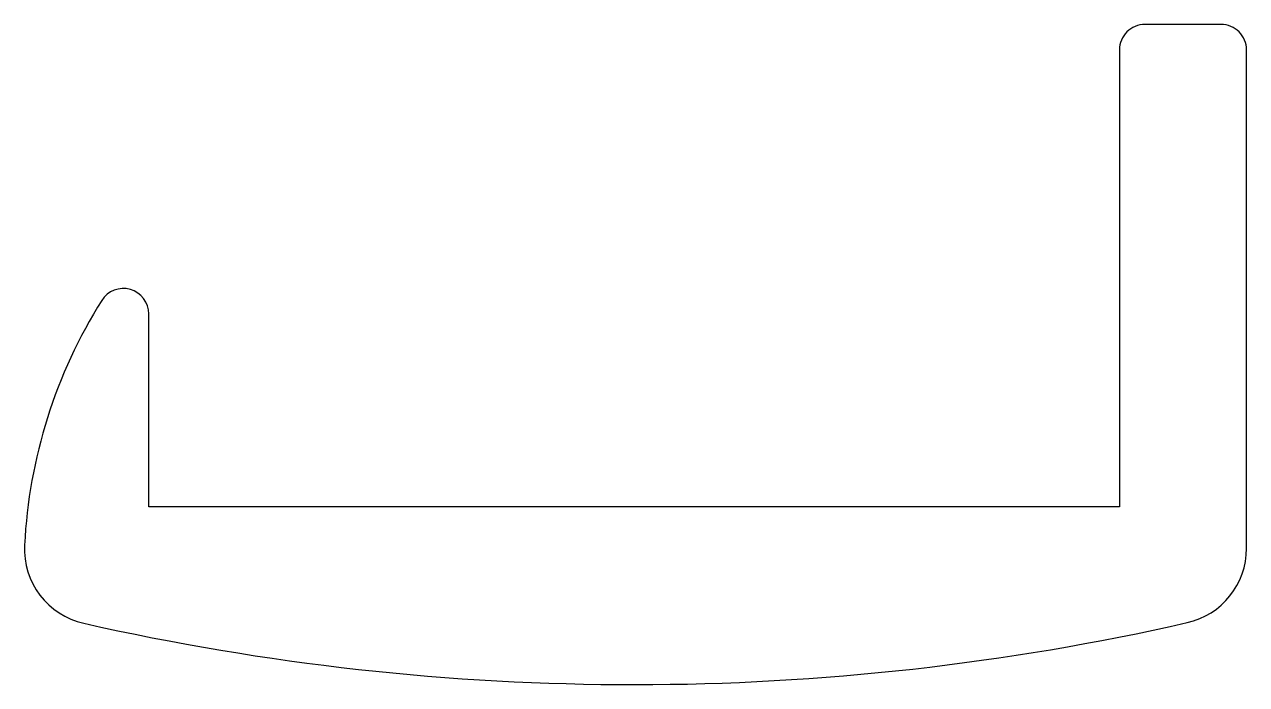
# Model space of a CAD drawing. Extents: x 254 to 278.1, y 259.1 to 272.1.
import ezdxf

# ---------------------------------------------------------------- set-up
doc = ezdxf.new("R2010")
doc.units = 0
doc.layers.add('ANA', color=220, linetype='CONTINUOUS')

msp = doc.modelspace()

# ---------------------------------------------------------------- linework, layer by layer
at = {"layer": 'ANA'}
msp.add_lwpolyline([(275.576, 271.587), (275.576, 262.587), (256.476, 262.587), (256.476, 266.387, 0.752586), (255.553, 266.653, 0.128458), (254.033, 261.832, 0.364649), (255.2, 260.294, 0.111795), (276.908, 260.307, 0.350237), (278.076, 261.77), (278.076, 271.587, 0.414214), (277.576, 272.087), (276.076, 272.087, 0.414214)], format="xyb", close=True, dxfattribs=at)

doc.saveas('drawing.dxf')
